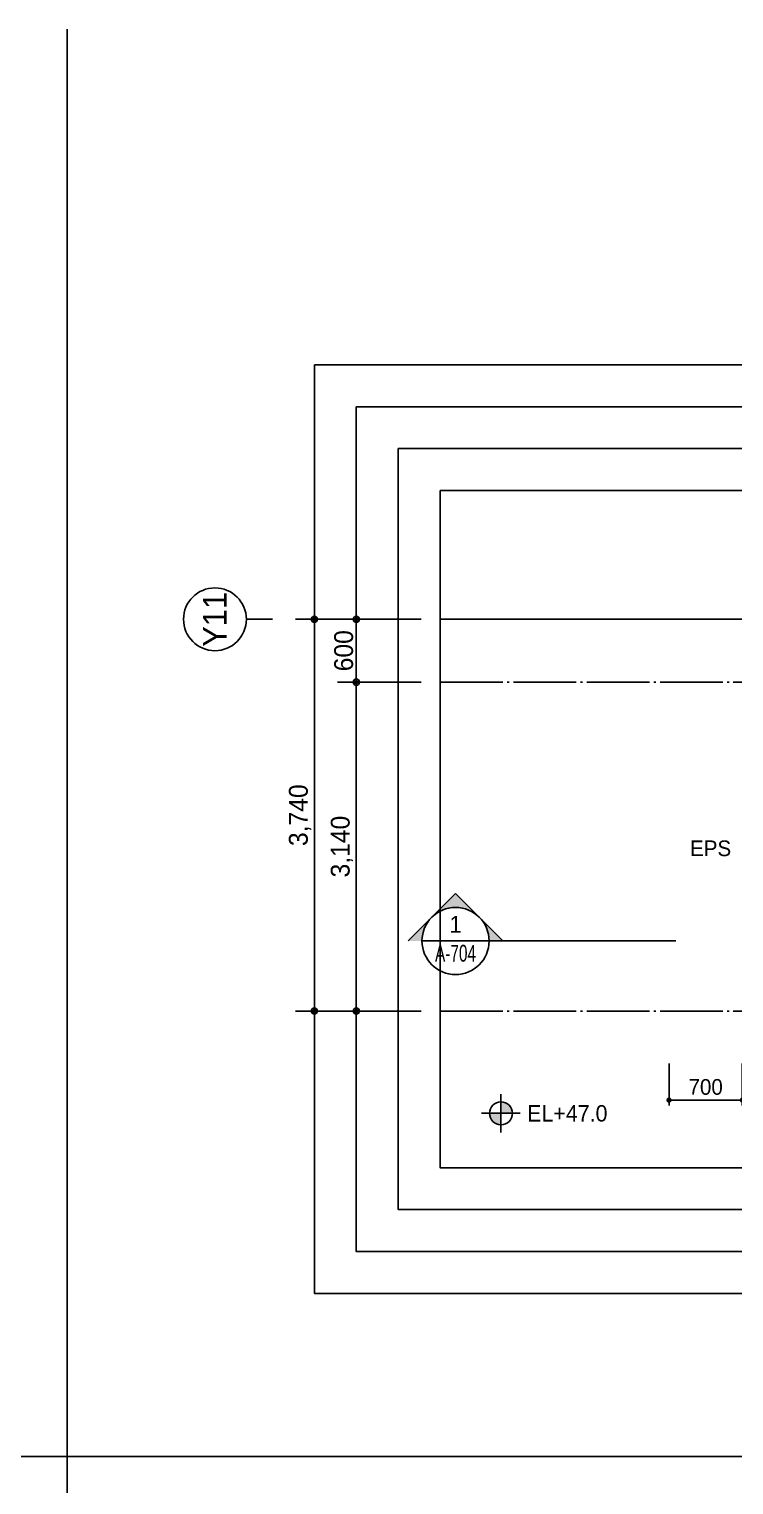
# Model space of a CAD drawing. Header units: millimetres. Extents: x 252711992 to 505989238, y 504776675 to 1009617600.
# Drawn here: x 252771730 to 252778459, y 504818065 to 504831962 of the extents above; entities that cross this region are included whole.
import ezdxf
from ezdxf.enums import TextEntityAlignment as Align
from ezdxf.xclip import XClip

# ---------------------------------------------------------------- set-up
doc = ezdxf.new("R2010")
doc.units = ezdxf.units.MM
doc.header["$XCLIPFRAME"] = 0
doc.linetypes.add('CEN', pattern=[35, 30, -2, 1, -2])
for name, color, linetype in [('$ZCDB_AUDIT_GENERATED_600D18', 7, 'Continuous'), ('0KD DIM', 7, 'Continuous'), ('4A.TEC CEN', 1, 'CEN'), ('4A.TEC TEXT 1', 3, 'Continuous'), ('4A.TEC TEXT 2', 3, 'Continuous'), ('4A.TEC 심볼', 7, 'Continuous'), ('SYM', 1, 'Continuous'), ('TEXT', 7, 'Continuous')]:
    doc.layers.add(name, color=color, linetype=linetype)
doc.layers.add('DEFPOINT', color=135, linetype='Continuous', plot=False)
doc.styles.add('GHS', font='malgun.ttf')
doc.styles.add('SAMOO', font='')
doc.styles.add('나눔고딕', font='')
doc.styles.add('돋움', font='')
doc.styles.add('돋음체', font='')
doc.styles.add('울릉도L', font='')
doc.styles.get('SAMOO').set_extended_font_data('Dotum')
doc.styles.get('나눔고딕').set_extended_font_data('Dotum')
doc.styles.get('돋움').set_extended_font_data('Dotum')
doc.styles.get('돋음체').set_extended_font_data('Dotum')
doc.styles.get('울릉도L').set_extended_font_data('Dotum')
doc.dimstyles.new('DIM_600(외부치수)', dxfattribs={"dimscale": 400, "dimtxt": 3.3, "dimasz": 1, "dimexe": 2, "dimexo": 2, "dimgap": 1, "dimtad": 1, "dimdec": 0, "dimdsep": 46, "dimlunit": 6, "dimtxsty": '나눔고딕', "dimblk1": 'DIMDOT', "dimblk2": 'DIMDOT', "dimsah": 1, "dimcen": 2.5, "dimdle": 1.5, "dimclrd": 8, "dimclre": 8, "dimclrt": 3, "dimadec": 0, "dimazin": 0, "dimtfac": 1, "dimtdec": 0, "dimtix": 1, "dimtmove": 2, "dimatfit": 3, "dimldrblk": 'DIMDOT', "dimfxl": 1, "dimtvp": 1, "dimtolj": 1, "dimtzin": 0, "dimarcsym": 0})
doc.dimstyles.new('KD DIM 1', dxfattribs={"dimscale": 50, "dimtxt": 3, "dimasz": 1, "dimexe": 1, "dimexo": 1, "dimgap": 1, "dimtad": 1, "dimdec": 0, "dimzin": 0, "dimdsep": 46, "dimlunit": 6, "dimtxsty": '돋음체', "dimblk": 'DOT', "dimcen": 3, "dimdle": 1, "dimclrd": 256, "dimclre": 256, "dimclrt": 3, "dimazin": 0, "dimtfac": 1, "dimtdec": 0, "dimtix": 1, "dimtmove": 2, "dimatfit": 3, "dimldrblk": 'OBLIQUE', "dimfxl": 1, "dimtvp": 0.8333, "dimtolj": 1, "dimtzin": 0, "dimarcsym": 0})

# ---------------------------------------------------------------- blocks, each defined once
blk = doc.blocks.new('ccs122')
at = {"layer": '4A.TEC 심볼'}
blk.add_line((0, 8), (0, 3), dxfattribs=at)
blk.add_circle((0, 14), 6, dxfattribs=at)
at = {"layer": '4A.TEC TEXT 2', "color": 3, "style": 'GHS'}
blk.add_attdef('NO', text='', height=4.5, dxfattribs=at).set_placement((-0.01, 14.02), align=Align.MIDDLE_CENTER)
blk = doc.blocks.new('DIMDOT')
at = {"color": 0}
blk.add_line((-2, 0), (2, 0), dxfattribs=at)
for radius in [0.5, 0.25]:
    blk.add_circle((0, 0), radius, dxfattribs=at)
blk = doc.blocks.new('*D122')
at = {"layer": '$ZCDB_AUDIT_GENERATED_600D18', "color": 8, "lineweight": -2, "transparency": 16777216}
for p, q in [((252775474, 504826328), (252774274, 504826328)), ((252774454, 504826268), (252774454, 504822648)), ((252775474, 504822588), (252774274, 504822588))]:
    blk.add_line(p, q, dxfattribs=at)
at = {"layer": 'Defpoints', "color": 0, "transparency": 16777216}
for p in [(252775654, 504826328, 0), (252774454, 504822588), (252775654, 504822588, 0)]:
    blk.add_point(p, dxfattribs=at)
at = {"layer": '$ZCDB_AUDIT_GENERATED_600D18', "color": 8, "lineweight": -2, "transparency": 16777216, "xscale": 60, "yscale": 60, "zscale": 60}
for p, rotation in [((252774454, 504826328), 90), ((252774454, 504822588), 270)]:
    blk.add_blockref('DIMDOT', p, dxfattribs=dict(at, rotation=rotation))
at = {"layer": '$ZCDB_AUDIT_GENERATED_600D18', "color": 3, "transparency": 16777216, "insert": (252774317, 504824458), "char_height": 180, "attachment_point": 5, "rotation": 90, "style": '나눔고딕'}
blk.add_mtext('\\A1;3,740', dxfattribs=at)
blk = doc.blocks.new('*D123')
at = {"layer": '$ZCDB_AUDIT_GENERATED_600D18', "color": 8, "lineweight": -2, "transparency": 16777216}
for p, q in [((252775474, 504826328), (252774674, 504826328)), ((252774854, 504826268), (252774854, 504825788)), ((252775474, 504825728), (252774674, 504825728))]:
    blk.add_line(p, q, dxfattribs=at)
at = {"layer": 'Defpoints', "color": 0, "transparency": 16777216}
for p in [(252775654, 504826328, 0), (252774854, 504825728), (252775654, 504825728, 0)]:
    blk.add_point(p, dxfattribs=at)
at = {"layer": '$ZCDB_AUDIT_GENERATED_600D18', "color": 8, "lineweight": -2, "transparency": 16777216, "xscale": 60, "yscale": 60, "zscale": 60}
for p, rotation in [((252774854, 504826328), 90), ((252774854, 504825728), 270)]:
    blk.add_blockref('DIMDOT', p, dxfattribs=dict(at, rotation=rotation))
at = {"layer": '$ZCDB_AUDIT_GENERATED_600D18', "color": 3, "transparency": 16777216, "insert": (252774734, 504826028), "char_height": 180, "attachment_point": 5, "rotation": 90, "style": '나눔고딕'}
blk.add_mtext('\\A1;600', dxfattribs=at)
blk = doc.blocks.new('*D124')
at = {"layer": '$ZCDB_AUDIT_GENERATED_600D18', "color": 8, "lineweight": -2, "transparency": 16777216}
for p, q in [((252775474, 504825728), (252774674, 504825728)), ((252774854, 504822648), (252774854, 504825668)), ((252775474, 504822588), (252774674, 504822588))]:
    blk.add_line(p, q, dxfattribs=at)
at = {"layer": 'Defpoints', "color": 0, "transparency": 16777216}
for p in [(252774854, 504825728), (252775654, 504825728, 0), (252775654, 504822588, 0)]:
    blk.add_point(p, dxfattribs=at)
at = {"layer": '$ZCDB_AUDIT_GENERATED_600D18', "color": 8, "lineweight": -2, "transparency": 16777216, "xscale": 60, "yscale": 60, "zscale": 60}
for p, rotation in [((252774854, 504825728), 90), ((252774854, 504822588), 270)]:
    blk.add_blockref('DIMDOT', p, dxfattribs=dict(at, rotation=rotation))
at = {"layer": '$ZCDB_AUDIT_GENERATED_600D18', "color": 3, "transparency": 16777216, "insert": (252774717, 504824158), "char_height": 180, "attachment_point": 5, "rotation": 90, "style": '나눔고딕'}
blk.add_mtext('\\A1;3,140', dxfattribs=at)
blk = doc.blocks.new('dwgFD3B')
at = {"layer": '4A.TEC CEN', "color": 250, "ltscale": 500}
blk.add_line((49194.51, -103936.83, -3333.33), (358000, -103936.83, -3333.33), dxfattribs=at)
blk = doc.blocks.new('단면기호1')
at = {"layer": 'SYM'}
h = blk.add_hatch(color=256, dxfattribs=at)
h.paths.add_polyline_path([(4.24, 4.24, -0.198912), (6, 0), (8.49, 0)])
h.paths.add_polyline_path([(0, 8.49), (-4.24, 4.24, -0.414214), (4.24, 4.24)])
h.paths.add_polyline_path([(-4.24, 4.24), (-8.49, 0), (-6, 0, -0.198912)])
for p in [(-8.49, 0), (8.49, 0)]:
    blk.add_line(p, (0, 8.49), dxfattribs=at)
blk.add_circle((0, 0), 6, dxfattribs=at)
blk = doc.blocks.new('_Dot')
at = {"color": 0, "linetype": 'ByBlock', "lineweight": -2}
blk.add_line((-0.5, 0), (-1, 0), dxfattribs=at)
at = {"color": 0, "linetype": 'ByBlock', "const_width": 0.5}
blk.add_lwpolyline([(-0.25, 0, 1), (0.25, 0, 1)], format="xyb", close=True, dxfattribs=at)
blk = doc.blocks.new('*D579')
at = {"layer": '0KD DIM', "lineweight": -2, "transparency": 16777216}
for p, q in [((252777840, 504822088), (252777840, 504821688)), ((252778540, 504822088), (252778540, 504821688)), ((252778490, 504821738), (252777890, 504821738))]:
    blk.add_line(p, q, dxfattribs=at)
at = {"layer": 'Defpoints', "color": 0, "transparency": 16777216}
for p in [(252777840, 504822138, 0), (252778540, 504822138, 0), (252777840, 504821738)]:
    blk.add_point(p, dxfattribs=at)
at = {"layer": '0KD DIM', "lineweight": -2, "transparency": 16777216, "xscale": 50, "yscale": 50, "zscale": 50, "rotation": 180}
blk.add_blockref('_Dot', (252777840, 504821738), dxfattribs=at)
at = {"layer": '0KD DIM', "lineweight": -2, "transparency": 16777216, "xscale": 50, "yscale": 50, "zscale": 50}
blk.add_blockref('_Dot', (252778540, 504821738), dxfattribs=at)
at = {"layer": '0KD DIM', "color": 3, "transparency": 16777216, "insert": (252778190, 504821863), "char_height": 150, "attachment_point": 5, "style": '돋음체'}
blk.add_mtext('\\A1;700', dxfattribs=at)
blk = doc.blocks.new('_OBLIQUE')
at = {"color": 0, "linetype": 'ByBlock'}
blk.add_line((-0.5, -0.5), (0.5, 0.5), dxfattribs=at)
blk = doc.blocks.new('FL-LEVEL1')
at = {"layer": '4A.TEC 심볼', "linetype": 'ByBlock'}
h = blk.add_hatch(color=256, dxfattribs=at)
h.paths.add_polyline_path([(295, 175), (295, 0), (470, 0, 0.414214)])
h.paths.add_polyline_path([(295, 0), (120, 0, 0.414214), (295, -175)])
for p, q in [((295, -295), (295, 295)), ((0, 0), (590, 0))]:
    blk.add_line(p, q, dxfattribs=at)
blk.add_circle((295, 0), 175, dxfattribs=at)
at = {"layer": '4A.TEC TEXT 2', "color": 3, "linetype": 'ByBlock', "style": 'SAMOO'}
blk.add_attdef('FL', text='', height=250, dxfattribs=at).set_placement((695, 0), align=Align.MIDDLE_LEFT)

msp = doc.modelspace()

# ---------------------------------------------------------------- linework, layer by layer
at = {"layer": '4A.TEC CEN', "ltscale": 20}
for p, q in [((252775654.04, 504825728.18), (252787429.04, 504825728.18)), ((252775654.04, 504822588.18), (252787429.04, 504822588.18))]:
    msp.add_line(p, q, dxfattribs=at)
at = {"layer": 'DEFPOINT'}
for p, q in [((252772091.54, 504831962.29, 3333.33), (252772091.54, 504804712.29, 3333.33)), ((252790191.54, 504818337.29, 3333.33), (252753991.54, 504818337.29, 3333.33))]:
    msp.add_line(p, q, dxfattribs=at)
at = {"layer": 'DEFPOINT', "elevation": 3333.33}
for points in [[(252774454.04, 504828757.16), (252788629.04, 504828757.16), (252788629.04, 504819892.16), (252774454.04, 504819892.16)], [(252774854.04, 504828357.16), (252788229.04, 504828357.16), (252788229.04, 504820292.16), (252774854.04, 504820292.16)], [(252775254.04, 504827957.16), (252787829.04, 504827957.16), (252787829.04, 504820692.16), (252775254.04, 504820692.16)], [(252775654.04, 504827557.16), (252787429.04, 504827557.16), (252787429.04, 504821092.16), (252775654.04, 504821092.16)]]:
    msp.add_lwpolyline(points, close=True, dxfattribs=at)
at = {"layer": 'SYM'}
msp.add_line((252777904.09, 504823257.12), (252776121.66, 504823257.12), dxfattribs=at)
msp.add_lwpolyline([(252776121.66, 504823257.12), (252775481.2, 504823257.12)], dxfattribs=at)

# ---------------------------------------------------------------- block references
ref = msp.add_blockref('dwgFD3B', (252576447.67, 504930265.01, -1666.22))
XClip(ref).set_block_clipping_path([(199206.3709577918, -109172.850899756), (210981.3709591925, -102707.850900948)])
at = {"layer": '4A.TEC 심볼'}
ref = msp.add_blockref('ccs122', (252774204.04, 504826328.18, -4999.55), dxfattribs=dict(at, xscale=49.99999977496833, yscale=49.99999977496833, zscale=49.99999977496833, rotation=90))
ref.add_attrib('NO', 'Y11', dxfattribs={"layer": '0', "color": 3, "height": 225, "rotation": 90, "style": '울릉도L'}).set_placement((252773503.15, 504826327.87, -4999.55), align=Align.MIDDLE_CENTER)
at = {"layer": '4A.TEC 심볼', "color": 3, "linetype": 'ByBlock'}
ref = msp.add_blockref('FL-LEVEL1', (252776050.85, 504821611.82), dxfattribs=dict(at, xscale=0.6250000000000405, yscale=0.6250000000000405, zscale=0.6250000000000405))
ref.add_attrib('FL', 'EL+47.0', dxfattribs={"layer": '4A.TEC TEXT 1', "color": 3, "linetype": 'ByBlock', "height": 156.25, "style": 'SAMOO'}).set_placement((252776485.23, 504821611.82), align=Align.MIDDLE_LEFT)
at = {"layer": 'SYM', "xscale": -53.37150118498497, "yscale": 53.37150118498497, "zscale": 53.37150118498497, "rotation": 359.9999999999999}
msp.add_blockref('단면기호1', (252775801.43, 504823257.12), dxfattribs=at)

# ---------------------------------------------------------------- texts
at = {"layer": 'TEXT', "style": '돋움'}
msp.add_text('EPS', height=150, dxfattribs=at).set_placement((252778237.1, 504824142.03), align=Align.MIDDLE_CENTER)
msp.add_text('1', height=160.11, dxfattribs=at).set_placement((252775801.43, 504823335.9), align=Align.CENTER)
at = {"layer": 'TEXT', "style": '돋움', "width": 0.7}
msp.add_text('A-704', height=160.115, dxfattribs=at).set_placement((252775801.43, 504823060.21), align=Align.CENTER)

# ---------------------------------------------------------------- dimensions: what is measured, and where the dimension line sits
at = {"layer": '$ZCDB_AUDIT_GENERATED_600D18'}
for base, p1, p2, angle, picture, middle in [((252774454.04, 504822588.18, -4999.55), (252775654.04, 504826328.18, -4999.55), (252775654.04, 504822588.18, -4999.55), 270, '*D122', (252774316.58, 504824458.18, -4999.55)), ((252774854.04, 504825728.18, -4999.55), (252775654.04, 504826328.18, -4999.55), (252775654.04, 504825728.18, -4999.55), 270, '*D123', (252774733.92, 504826028.18, -4999.55)), ((252774854.04, 504825728.18, -4999.55), (252775654.04, 504822588.18, -4999.55), (252775654.04, 504825728.18, -4999.55), 90, '*D124', (252774716.58, 504824158.18, -4999.55))]:
    dim = msp.add_linear_dim(base=base, p1=p1, p2=p2, angle=angle, dimstyle='DIM_600(외부치수)', override={"dimscale": 300, "dimtxt": 0.6, "dimasz": 0.2, "dimexe": 0.6, "dimexo": 0.6, "dimgap": 0.1, "dimdec": 1, "dimblk1": 'DIMDOT', "dimblk2": 'DIMDOT', "dimdle": 0.5}, dxfattribs=at)
    dim.commit()
    dim.dimension.update_dxf_attribs({"geometry": picture, "text_midpoint": middle})
at = {"layer": '0KD DIM'}
dim = msp.add_linear_dim(base=(252777840.3, 504821738.18), p1=(252778540.3, 504822138.18, 0), p2=(252777840.3, 504822138.18, 0), angle=180, dimstyle='KD DIM 1', dxfattribs=at)
dim.commit()
dim.dimension.update_dxf_attribs({"geometry": '*D579', "text_midpoint": (252778190.3, 504821863.28)})

doc.saveas('drawing.dxf')
